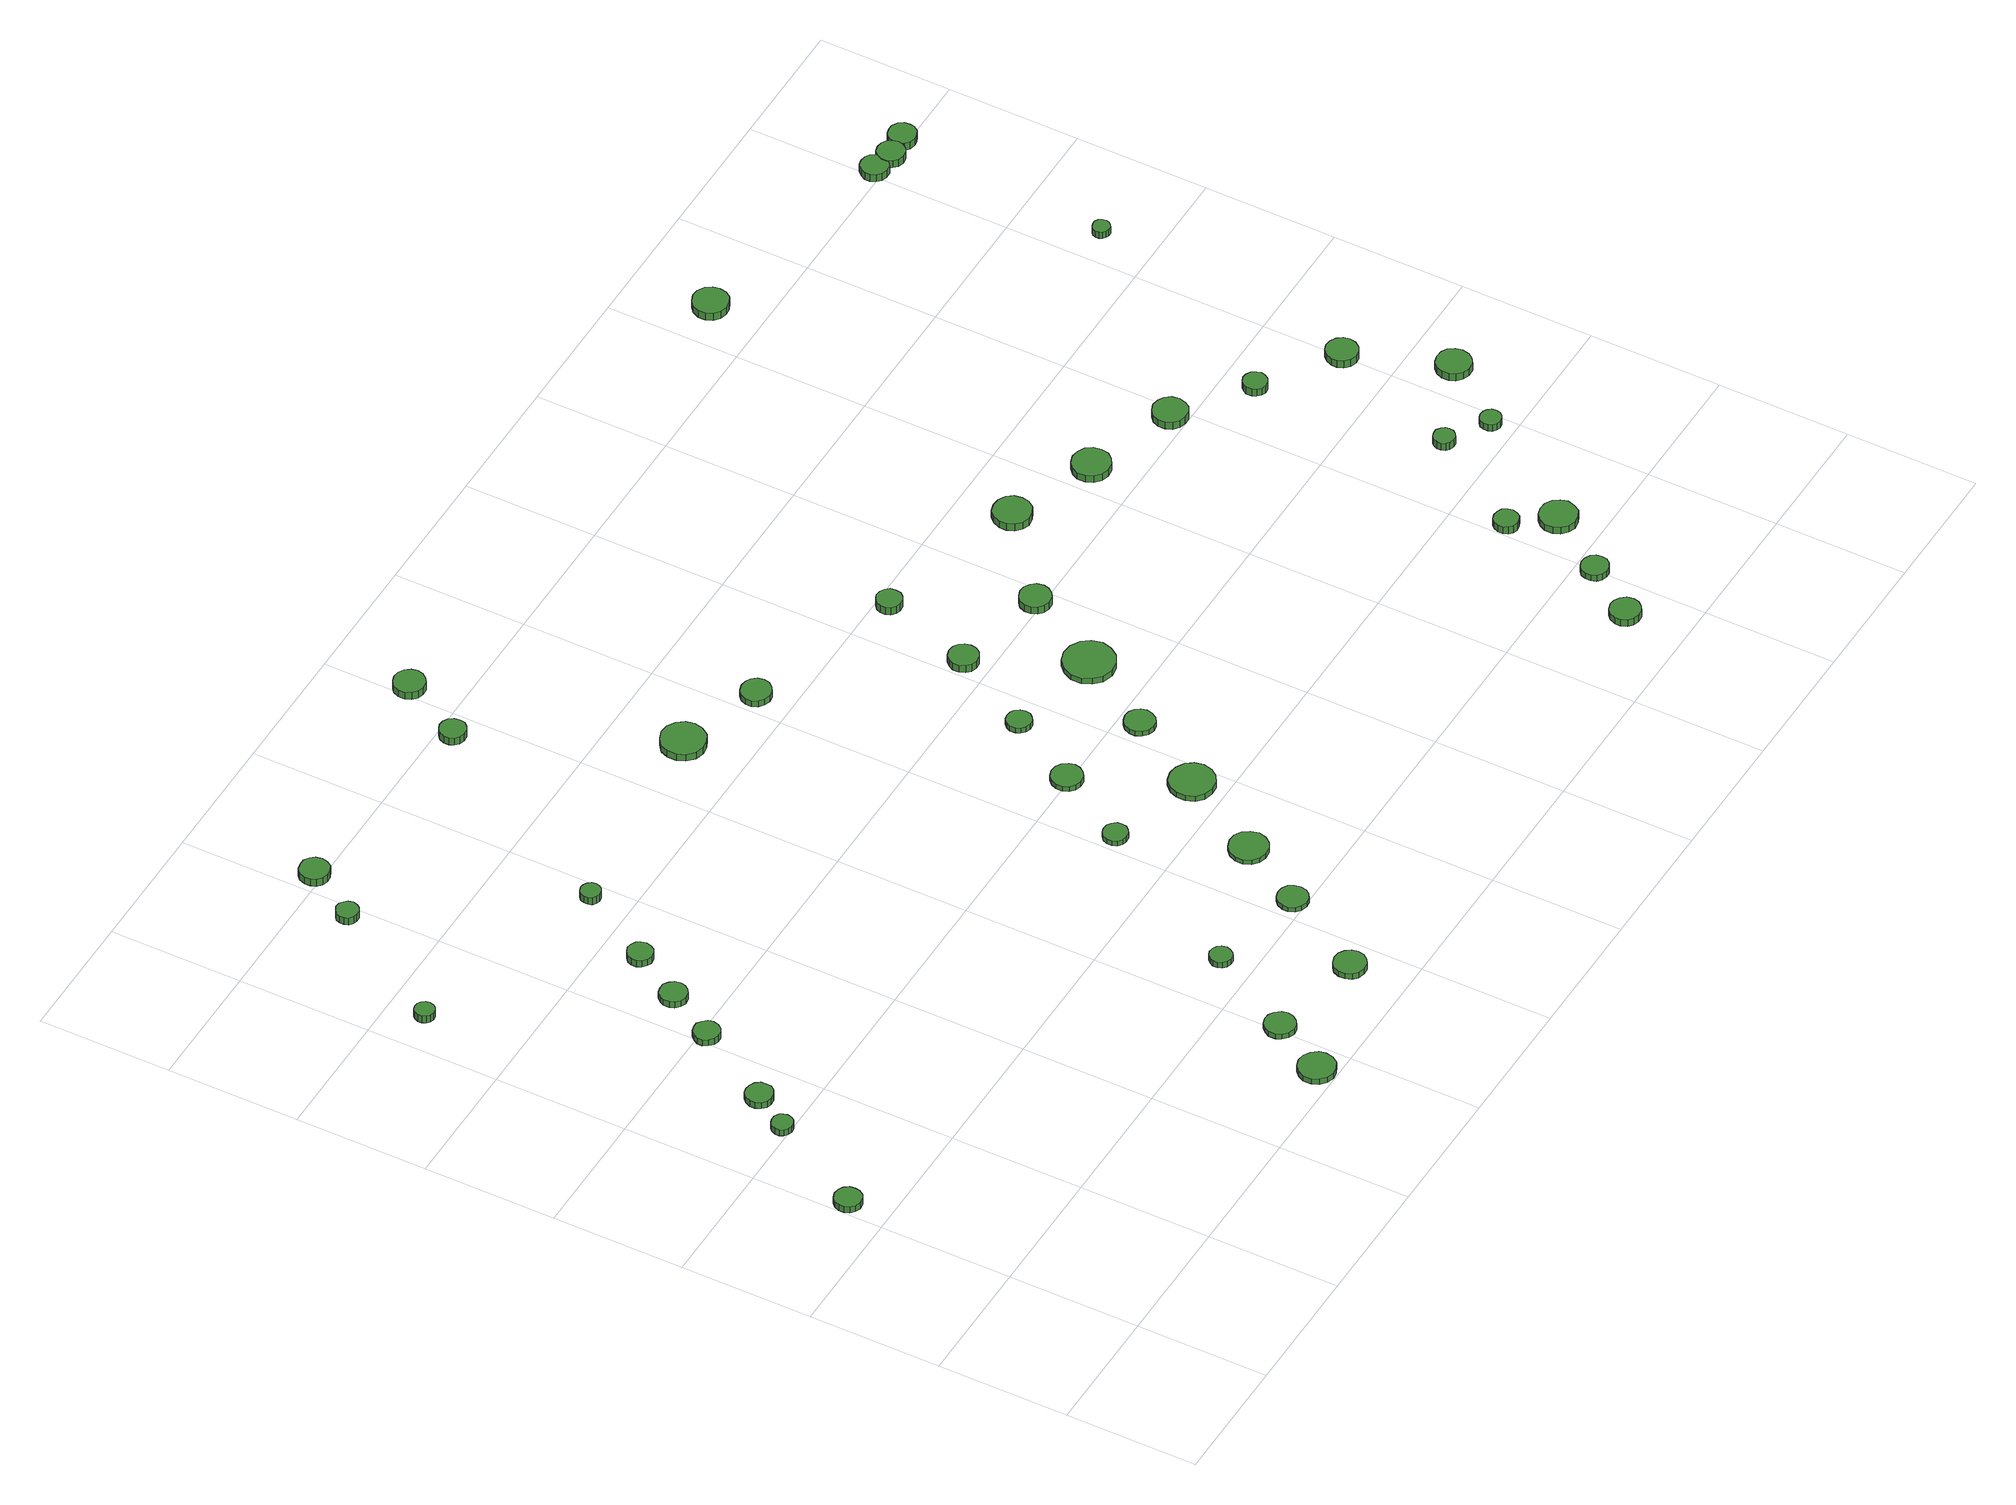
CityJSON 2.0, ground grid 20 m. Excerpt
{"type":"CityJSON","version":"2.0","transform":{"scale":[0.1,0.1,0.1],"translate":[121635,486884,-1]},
"CityObjects":{
"tree1":{"type":"SolitaryVegetationObject","attributes":{"function":"something"},"geometry":[{"type":"MultiSurface","lod":"1","boundaries":[[[0,1,2,3,4,5,6,7,8,9,10,11,12,13,14]],[[15,16,17,18,19,20,21,22,23,24,25,26,27,28,29]],[[0,29,28,1]],[[1,28,27,2]],[[2,27,26,3]],[[3,26,25,4]],[[4,25,24,5]],[[5,24,23,6]],[[6,23,22,7]],[[7,22,21,8]],[[8,21,20,9]],[[9,20,19,10]],[[10,19,18,11]],[[11,18,17,12]],[[12,17,16,13]],[[13,16,15,14]],[[14,15,29,0]]]}]},
"tree2":{"type":"SolitaryVegetationObject","attributes":{"function":"something"},"geometry":[{"type":"MultiSurface","lod":"1","boundaries":[[[30,31,32,33,34,35,36,37,38,39,40,41,42,43,44]],[[45,46,47,48,49,50,51,52,53,54,55,56,57,58,59]],[[30,59,58,31]],[[31,58,57,32]],[[32,57,56,33]],[[33,56,55,34]],[[34,55,54,35]],[[35,54,53,36]],[[36,53,52,37]],[[37,52,51,38]],[[38,51,50,39]],[[39,50,49,40]],[[40,49,48,41]],[[41,48,47,42]],[[42,47,46,43]],[[43,46,45,44]],[[44,45,59,30]]]}]},
"tree3":{"type":"SolitaryVegetationObject","attributes":{"function":"something"},"geometry":[{"type":"MultiSurface","lod":"1","boundaries":[[[60,61,62,63,64,65,66,67,68,69,70,71,72,73,74]],[[75,76,77,78,79,80,81,82,83,84,85,86,87,88,89]],[[60,89,88,61]],[[61,88,87,62]],[[62,87,86,63]],[[63,86,85,64]],[[64,85,84,65]],[[65,84,83,66]],[[66,83,82,67]],[[67,82,81,68]],[[68,81,80,69]],[[69,80,79,70]],[[70,79,78,71]],[[71,78,77,72]],[[72,77,76,73]],[[73,76,75,74]],[[74,75,89,60]]]}]},
"tree4":{"type":"SolitaryVegetationObject","attributes":{"function":"something"},"geometry":[{"type":"MultiSurface","lod":"1","boundaries":[[[90,91,92,93,94,95,96,97,98,99,100,101,102,103,104]],[[105,106,107,108,109,110,111,112,113,114,115,116,117,118,119]],[[90,119,118,91]],[[91,118,117,92]],[[92,117,116,93]],[[93,116,115,94]],[[94,115,114,95]],[[95,114,113,96]],[[96,113,112,97]],[[97,112,111,98]],[[98,111,110,99]],[[99,110,109,100]],[[100,109,108,101]],[[101,108,107,102]],[[102,107,106,103]],[[103,106,105,104]],[[104,105,119,90]]]}]},
"tree5":{"type":"SolitaryVegetationObject","attributes":{"function":"something"},"geometry":[{"type":"MultiSurface","lod":"1","boundaries":[[[120,121,122,123,124,125,126,127,128,129,130,131,132,133,134]],[[135,136,137,138,139,140,141,142,143,144,145,146,147,148,149]],[[120,149,148,121]],[[121,148,147,122]],[[122,147,146,123]],[[123,146,145,124]],[[124,145,144,125]],[[125,144,143,126]],[[126,143,142,127]],[[127,142,141,128]],[[128,141,140,129]],[[129,140,139,130]],[[130,139,138,131]],[[131,138,137,132]],[[132,137,136,133]],[[133,136,135,134]],[[134,135,149,120]]]}]},
"tree6":{"type":"SolitaryVegetationObject","attributes":{"function":"something"},"geometry":[{"type":"MultiSurface","lod":"1","boundaries":[[[150,151,152,153,154,155,156,157,158,159,160,161,162,163,164]],[[165,166,167,168,169,170,171,172,173,174,175,176,177,178,179]],[[150,179,178,151]],[[151,178,177,152]],[[152,177,176,153]],[[153,176,175,154]],[[154,175,174,155]],[[155,174,173,156]],[[156,173,172,157]],[[157,172,171,158]],[[158,171,170,159]],[[159,170,169,160]],[[160,169,168,161]],[[161,168,167,162]],[[162,167,166,163]],[[163,166,165,164]],[[164,165,179,150]]]}]},
"tree7":{"type":"SolitaryVegetationObject","attributes":{"function":"something"},"geometry":[{"type":"MultiSurface","lod":"1","boundaries":[[[180,181,182,183,184,185,186,187,188,189,190,191,192,193,194]],[[195,196,197,198,199,200,201,202,203,204,205,206,207,208,209]],[[180,209,208,181]],[[181,208,207,182]],[[182,207,206,183]],[[183,206,205,184]],[[184,205,204,185]],[[185,204,203,186]],[[186,203,202,187]],[[187,202,201,188]],[[188,201,200,189]],[[189,200,199,190]],[[190,199,198,191]],[[191,198,197,192]],[[192,197,196,193]],[[193,196,195,194]],[[194,195,209,180]]]}]},
"tree8":{"type":"SolitaryVegetationObject","attributes":{"function":"something"},"geometry":[{"type":"MultiSurface","lod":"1","boundaries":[[[210,211,212,213,214,215,216,217,218,219,220,221,222,223,224]],[[225,226,227,228,229,230,231,232,233,234,235,236,237,238,239]],[[210,239,238,211]],[[211,238,237,212]],[[212,237,236,213]],[[213,236,235,214]],[[214,235,234,215]],[[215,234,233,216]],[[216,233,232,217]],[[217,232,231,218]],[[218,231,230,219]],[[219,230,229,220]],[[220,229,228,221]],[[221,228,227,222]],[[222,227,226,223]],[[223,226,225,224]],[[224,225,239,210]]]}]},
"tree9":{"type":"SolitaryVegetationObject","attributes":{"function":"something"},"geometry":[{"type":"MultiSurface","lod":"1","boundaries":[[[240,241,242,243,244,245,246,247,248,249,250,251,252,253,254]],[[255,256,257,258,259,260,261,262,263,264,265,266,267,268,269]],[[240,269,268,241]],[[241,268,267,242]],[[242,267,266,243]],[[243,266,265,244]],[[244,265,264,245]],[[245,264,263,246]],[[246,263,262,247]],[[247,262,261,248]],[[248,261,260,249]],[[249,260,259,250]],[[250,259,258,251]],[[251,258,257,252]],[[252,257,256,253]],[[253,256,255,254]],[[254,255,269,240]]]}]},
"tree10":{"type":"SolitaryVegetationObject","attributes":{"function":"something"},"geometry":[{"type":"MultiSurface","lod":"1","boundaries":[[[270,271,272,273,274,275,276,277,278,279,280,281,282,283,284]],[[285,286,287,288,289,290,291,292,293,294,295,296,297,298,299]],[[270,299,298,271]],[[271,298,297,272]],[[272,297,296,273]],[[273,296,295,274]],[[274,295,294,275]],[[275,294,293,276]],[[276,293,292,277]],[[277,292,291,278]],[[278,291,290,279]],[[279,290,289,280]],[[280,289,288,281]],[[281,288,287,282]],[[282,287,286,283]],[[283,286,285,284]],[[284,285,299,270]]]}]},
"tree11":{"type":"SolitaryVegetationObject","attributes":{"function":"something"},"geometry":[{"type":"MultiSurface","lod":"1","boundaries":[[[300,301,302,303,304,305,306,307,308,309,310,311,312,313,314]],[[315,316,317,318,319,320,321,322,323,324,325,326,327,328,329]],[[300,329,328,301]],[[301,328,327,302]],[[302,327,326,303]],[[303,326,325,304]],[[304,325,324,305]],[[305,324,323,306]],[[306,323,322,307]],[[307,322,321,308]],[[308,321,320,309]],[[309,320,319,310]],[[310,319,318,311]],[[311,318,317,312]],[[312,317,316,313]],[[313,316,315,314]],[[314,315,329,300]]]}]},
"tree12":{"type":"SolitaryVegetationObject","attributes":{"function":"something"},"geometry":[{"type":"MultiSurface","lod":"1","boundaries":[[[330,331,332,333,334,335,336,337,338,339,340,341,342,343,344]],[[345,346,347,348,349,350,351,352,353,354,355,356,357,358,359]],[[330,359,358,331]],[[331,358,357,332]],[[332,357,356,333]],[[333,356,355,334]],[[334,355,354,335]],[[335,354,353,336]],[[336,353,352,337]],[[337,352,351,338]],[[338,351,350,339]],[[339,350,349,340]],[[340,349,348,341]],[[341,348,347,342]],[[342,347,346,343]],[[343,346,345,344]],[[344,345,359,330]]]}]},
"tree13":{"type":"SolitaryVegetationObject","attributes":{"function":"something"},"geometry":[{"type":"MultiSurface","lod":"1","boundaries":[[[360,361,362,363,364,365,366,367,368,369,370,371,372,373,374]],[[375,376,377,378,379,380,381,382,383,384,385,386,387,388,389]],[[360,389,388,361]],[[361,388,387,362]],[[362,387,386,363]],[[363,386,385,364]],[[364,385,384,365]],[[365,384,383,366]],[[366,383,382,367]],[[367,382,381,368]],[[368,381,380,369]],[[369,380,379,370]],[[370,379,378,371]],[[371,378,377,372]],[[372,377,376,373]],[[373,376,375,374]],[[374,375,389,360]]]}]},
"tree14":{"type":"SolitaryVegetationObject","attributes":{"function":"something"},"geometry":[{"type":"MultiSurface","lod":"1","boundaries":[[[390,391,392,393,394,395,396,397,398,399,400,401,402,403,404]],[[405,406,407,408,409,410,411,412,413,414,415,416,417,418,419]],[[390,419,418,391]],[[391,418,417,392]],[[392,417,416,393]],[[393,416,415,394]],[[394,415,414,395]],[[395,414,413,396]],[[396,413,412,397]],[[397,412,411,398]],[[398,411,410,399]],[[399,410,409,400]],[[400,409,408,401]],[[401,408,407,402]],[[402,407,406,403]],[[403,406,405,404]],[[404,405,419,390]]]}]},
"tree15":{"type":"SolitaryVegetationObject","attributes":{"function":"something"},"geometry":[{"type":"MultiSurface","lod":"1","boundaries":[[[420,421,422,423,424,425,426,427,428,429,430,431,432,433,434]],[[435,436,437,438,439,440,441,442,443,444,445,446,447,448,449]],[[420,449,448,421]],[[421,448,447,422]],[[422,447,446,423]],[[423,446,445,424]],[[424,445,444,425]],[[425,444,443,426]],[[426,443,442,427]],[[427,442,441,428]],[[428,441,440,429]],[[429,440,439,430]],[[430,439,438,431]],[[431,438,437,432]],[[432,437,436,433]],[[433,436,435,434]],[[434,435,449,420]]]}]},
"tree16":{"type":"SolitaryVegetationObject","attributes":{"function":"something"},"geometry":[{"type":"MultiSurface","lod":"1","boundaries":[[[450,451,452,453,454,455,456,457,458,459,460,461,462,463,464]],[[465,466,467,468,469,470,471,472,473,474,475,476,477,478,479]],[[450,479,478,451]],[[451,478,477,452]],[[452,477,476,453]],[[453,476,475,454]],[[454,475,474,455]],[[455,474,473,456]],[[456,473,472,457]],[[457,472,471,458]],[[458,471,470,459]],[[459,470,469,460]],[[460,469,468,461]],[[461,468,467,462]],[[462,467,466,463]],[[463,466,465,464]],[[464,465,479,450]]]}]},
"tree17":{"type":"SolitaryVegetationObject","attributes":{"function":"something"},"geometry":[{"type":"MultiSurface","lod":"1","boundaries":[[[480,481,482,483,484,485,486,487,488,489,490,491,492,493,494]],[[495,496,497,498,499,500,501,502,503,504,505,506,507,508,509]],[[480,509,508,481]],[[481,508,507,482]],[[482,507,506,483]],[[483,506,505,484]],[[484,505,504,485]],[[485,504,503,486]],[[486,503,502,487]],[[487,502,501,488]],[[488,501,500,489]],[[489,500,499,490]],[[490,499,498,491]],[[491,498,497,492]],[[492,497,496,493]],[[493,496,495,494]],[[494,495,509,480]]]}]},
"tree18":{"type":"SolitaryVegetationObject","attributes":{"function":"something"},"geometry":[{"type":"MultiSurface","lod":"1","boundaries":[[[510,511,512,513,514,515,516,517,518,519,520,521,522,523,524]],[[525,526,527,528,529,530,531,532,533,534,535,536,537,538,539]],[[510,539,538,511]],[[511,538,537,512]],[[512,537,536,513]],[[513,536,535,514]],[[514,535,534,515]],[[515,534,533,516]],[[516,533,532,517]],[[517,532,531,518]],[[518,531,530,519]],[[519,530,529,520]],[[520,529,528,521]],[[521,528,527,522]],[[522,527,526,523]],[[523,526,525,524]],[[524,525,539,510]]]}]},
"tree19":{"type":"SolitaryVegetationObject","attributes":{"function":"something"},"geometry":[{"type":"MultiSurface","lod":"1","boundaries":[[[540,541,542,543,544,545,546,547,548,549,550,551,552,553,554]],[[555,556,557,558,559,560,561,562,563,564,565,566,567,568,569]],[[540,569,568,541]],[[541,568,567,542]],[[542,567,566,543]],[[543,566,565,544]],[[544,565,564,545]],[[545,564,563,546]],[[546,563,562,547]],[[547,562,561,548]],[[548,561,560,549]],[[549,560,559,550]],[[550,559,558,551]],[[551,558,557,552]],[[552,557,556,553]],[[553,556,555,554]],[[554,555,569,540]]]}]},
"tree20":{"type":"SolitaryVegetationObject","attributes":{"function":"something"},"geometry":[{"type":"MultiSurface","lod":"1","boundaries":[[[570,571,572,573,574,575,576,577,578,579,580,581,582,583,584]],[[585,586,587,588,589,590,591,592,593,594,595,596,597,598,599]],[[570,599,598,571]],[[571,598,597,572]],[[572,597,596,573]],[[573,596,595,574]],[[574,595,594,575]],[[575,594,593,576]],[[576,593,592,577]],[[577,592,591,578]],[[578,591,590,579]],[[579,590,589,580]],[[580,589,588,581]],[[581,588,587,582]],[[582,587,586,583]],[[583,586,585,584]],[[584,585,599,570]]]}]},
"tree21":{"type":"SolitaryVegetationObject","attributes":{"function":"something"},"geometry":[{"type":"MultiSurface","lod":"1","boundaries":[[[600,601,602,603,604,605,606,607,608,609,610,611,612,613,614]],[[615,616,617,618,619,620,621,622,623,624,625,626,627,628,629]],[[600,629,628,601]],[[601,628,627,602]],[[602,627,626,603]],[[603,626,625,604]],[[604,625,624,605]],[[605,624,623,606]],[[606,623,622,607]],[[607,622,621,608]],[[608,621,620,609]],[[609,620,619,610]],[[610,619,618,611]],[[611,618,617,612]],[[612,617,616,613]],[[613,616,615,614]],[[614,615,629,600]]]}]},
"tree22":{"type":"SolitaryVegetationObject","attributes":{"function":"something"},"geometry":[{"type":"MultiSurface","lod":"1","boundaries":[[[630,631,632,633,634,635,636,637,638,639,640,641,642,643,644]],[[645,646,647,648,649,650,651,652,653,654,655,656,657,658,659]],[[630,659,658,631]],[[631,658,657,632]],[[632,657,656,633]],[[633,656,655,634]],[[634,655,654,635]],[[635,654,653,636]],[[636,653,652,637]],[[637,652,651,638]],[[638,651,650,639]],[[639,650,649,640]],[[640,649,648,641]],[[641,648,647,642]],[[642,647,646,643]],[[643,646,645,644]],[[644,645,659,630]]]}]},
"tree23":{"type":"SolitaryVegetationObject","attributes":{"function":"something"},"geometry":[{"type":"MultiSurface","lod":"1","boundaries":[[[660,661,662,663,664,665,666,667,668,669,670,671,672,673,674]],[[675,676,677,678,679,680,681,682,683,684,685,686,687,688,689]],[[660,689,688,661]],[[661,688,687,662]],[[662,687,686,663]],[[663,686,685,664]],[[664,685,684,665]],[[665,684,683,666]],[[666,683,682,667]],[[667,682,681,668]],[[668,681,680,669]],[[669,680,679,670]],[[670,679,678,671]],[[671,678,677,672]],[[672,677,676,673]],[[673,676,675,674]],[[674,675,689,660]]]}]},
"tree24":{"type":"SolitaryVegetationObject","attributes":{"function":"something"},"geometry":[{"type":"MultiSurface","lod":"1","boundaries":[[[690,691,692,693,694,695,696,697,698,699,700,701,702,703,704]],[[705,706,707,708,709,710,711,712,713,714,715,716,717,718,719]],[[690,719,718,691]],[[691,718,717,692]],[[692,717,716,693]],[[693,716,715,694]],[[694,715,714,695]],[[695,714,713,696]],[[696,713,712,697]],[[697,712,711,698]],[[698,711,710,699]],[[699,710,709,700]],[[700,709,708,701]],[[701,708,707,702]],[[702,707,706,703]],[[703,706,705,704]],[[704,705,719,690]]]}]},
"tree25":{"type":"SolitaryVegetationObject","attributes":{"function":"something"},"geometry":[{"type":"MultiSurface","lod":"1","boundaries":[[[720,721,722,723,724,725,726,727,728,729,730,731,732,733,734]],[[735,736,737,738,739,740,741,742,743,744,745,746,747,748,749]],[[720,749,748,721]],[[721,748,747,722]],[[722,747,746,723]],[[723,746,745,724]],[[724,745,744,725]],[[725,744,743,726]],[[726,743,742,727]],[[727,742,741,728]],[[728,741,740,729]],[[729,740,739,730]],[[730,739,738,731]],[[731,738,737,732]],[[732,737,736,733]],[[733,736,735,734]],[[734,735,749,720]]]}]},
"tree26":{"type":"SolitaryVegetationObject","attributes":{"function":"something"},"geometry":[{"type":"MultiSurface","lod":"1","boundaries":[[[750,751,752,753,754,755,756,757,758,759,760,761,762,763,764]],[[765,766,767,768,769,770,771,772,773,774,775,776,777,778,779]],[[750,779,778,751]],[[751,778,777,752]],[[752,777,776,753]],[[753,776,775,754]],[[754,775,774,755]],[[755,774,773,756]],[[756,773,772,757]],[[757,772,771,758]],[[758,771,770,759]],[[759,770,769,760]],[[760,769,768,761]],[[761,768,767,762]],[[762,767,766,763]],[[763,766,765,764]],[[764,765,779,750]]]}]},
"tree27":{"type":"SolitaryVegetationObject","attributes":{"function":"something"},"geometry":[{"type":"MultiSurface","lod":"1","boundaries":[[[780,781,782,783,784,785,786,787,788,789,790,791,792,793,794]],[[795,796,797,798,799,800,801,802,803,804,805,806,807,808,809]],[[780,809,808,781]],[[781,808,807,782]],[[782,807,806,783]],[[783,806,805,784]],[[784,805,804,785]],[[785,804,803,786]],[[786,803,802,787]],[[787,802,801,788]],[[788,801,800,789]],[[789,800,799,790]],[[790,799,798,791]],[[791,798,797,792]],[[792,797,796,793]],[[793,796,795,794]],[[794,795,809,780]]]}]},
"tree28":{"type":"SolitaryVegetationObject","attributes":{"function":"something"},"geometry":[{"type":"MultiSurface","lod":"1","boundaries":[[[810,811,812,813,814,815,816,817,818,819,820,821,822,823,824]],[[825,826,827,828,829,830,831,832,833,834,835,836,837,838,839]],[[810,839,838,811]],[[811,838,837,812]],[[812,837,836,813]],[[813,836,835,814]],[[814,835,834,815]],[[815,834,833,816]],[[816,833,832,817]],[[817,832,831,818]],[[818,831,830,819]],[[819,830,829,820]],[[820,829,828,821]],[[821,828,827,822]],[[822,827,826,823]],[[823,826,825,824]],[[824,825,839,810]]]}]},
"tree29":{"type":"SolitaryVegetationObject","attributes":{"function":"something"},"geometry":[{"type":"MultiSurface","lod":"1","boundaries":[[[840,841,842,843,844,845,846,847,848,849,850,851,852,853,854]],[[855,856,857,858,859,860,861,862,863,864,865,866,867,868,869]],[[840,869,868,841]],[[841,868,867,842]],[[842,867,866,843]],[[843,866,865,844]],[[844,865,864,845]],[[845,864,863,846]],[[846,863,862,847]],[[847,862,861,848]],[[848,861,860,849]],[[849,860,859,850]],[[850,859,858,851]],[[851,858,857,852]],[[852,857,856,853]],[[853,856,855,854]],[[854,855,869,840]]]}]},
"tree30":{"type":"SolitaryVegetationObject","attributes":{"function":"something"},"geometry":[{"type":"MultiSurface","lod":"1","boundaries":[[[870,871,872,873,874,875,876,877,878,879,880,881,882,883,884]],[[885,886,887,888,889,890,891,892,893,894,895,896,897,898,899]],[[870,899,898,871]],[[871,898,897,872]],[[872,897,896,873]],[[873,896,895,874]],[[874,895,894,875]],[[875,894,893,876]],[[876,893,892,877]],[[877,892,891,878]],[[878,891,890,879]],[[879,890,889,880]],[[880,889,888,881]],[[881,888,887,882]],[[882,887,886,883]],[[883,886,885,884]],[[884,885,899,870]]]}]},
"tree31":{"type":"SolitaryVegetationObject","attributes":{"function":"something"},"geometry":[{"type":"MultiSurface","lod":"1","boundaries":[[[900,901,902,903,904,905,906,907,908,909,910,911,912,913,914]],[[915,916,917,918,919,920,921,922,923,924,925,926,927,928,929]],[[900,929,928,901]],[[901,928,927,902]],[[902,927,926,903]],[[903,926,925,904]],[[904,925,924,905]],[[905,924,923,906]],[[906,923,922,907]],[[907,922,921,908]],[[908,921,920,909]],[[909,920,919,910]],[[910,919,918,911]],[[911,918,917,912]],[[912,917,916,913]],[[913,916,915,914]],[[914,915,929,900]]]}]},
"tree32":{"type":"SolitaryVegetationObject","attributes":{"function":"something"},"geometry":[{"type":"MultiSurface","lod":"1","boundaries":[[[930,931,932,933,934,935,936,937,938,939,940,941,942,943,944]],[[945,946,947,948,949,950,951,952,953,954,955,956,957,958,959]],[[930,959,958,931]],[[931,958,957,932]],[[932,957,956,933]],[[933,956,955,934]],[[934,955,954,935]],[[935,954,953,936]],[[936,953,952,937]],[[937,952,951,938]],[[938,951,950,939]],[[939,950,949,940]],[[940,949,948,941]],[[941,948,947,942]],[[942,947,946,943]],[[943,946,945,944]],[[944,945,959,930]]]}]},
"tree33":{"type":"SolitaryVegetationObject","attributes":{"function":"something"},"geometry":[{"type":"MultiSurface","lod":"1","boundaries":[[[960,961,962,963,964,965,966,967,968,969,970,971,972,973,974]],[[975,976,977,978,979,980,981,982,983,984,985,986,987,988,989]],[[960,989,988,961]],[[961,988,987,962]],[[962,987,986,963]],[[963,986,985,964]],[[964,985,984,965]],[[965,984,983,966]],[[966,983,982,967]],[[967,982,981,968]],[[968,981,980,969]],[[969,980,979,970]],[[970,979,978,971]],[[971,978,977,972]],[[972,977,976,973]],[[973,976,975,974]],[[974,975,989,960]]]}]},
"tree34":{"type":"SolitaryVegetationObject","attributes":{"function":"something"},"geometry":[{"type":"MultiSurface","lod":"1","boundaries":[[[990,991,992,993,994,995,996,997,998,999,1000,1001,1002,1003,1004]],[[1005,1006,1007,1008,1009,1010,1011,1012,1013,1014,1015,1016,1017,1018,1019]],[[990,1019,1018,991]],[[991,1018,1017,992]],[[992,1017,1016,993]],[[993,1016,1015,994]],[[994,1015,1014,995]],[[995,1014,1013,996]],[[996,1013,1012,997]],[[997,1012,1011,998]],[[998,1011,1010,999]],[[999,1010,1009,1000]],[[1000,1009,1008,1001]],[[1001,1008,1007,1002]],[[1002,1007,1006,1003]],[[1003,1006,1005,1004]],[[1004,1005,1019,990]]]}]},
"tree35":{"type":"SolitaryVegetationObject","attributes":{"function":"something"},"geometry":[{"type":"MultiSurface","lod":"1","boundaries":[[[1020,1021,1022,1023,1024,1025,1026,1027,1028,1029,1030,1031,1032,1033,1034]],[[1035,1036,1037,1038,1039,1040,1041,1042,1043,1044,1045,1046,1047,1048,1049]],[[1020,1049,1048,1021]],[[1021,1048,1047,1022]],[[1022,1047,1046,1023]],[[1023,1046,1045,1024]],[[1024,1045,1044,1025]],[[1025,1044,1043,1026]],[[1026,1043,1042,1027]],[[1027,1042,1041,1028]],[[1028,1041,1040,1029]],[[1029,1040,1039,1030]],[[1030,1039,1038,1031]],[[1031,1038,1037,1032]],[[1032,1037,1036,1033]],[[1033,1036,1035,1034]],[[1034,1035,1049,1020]]]}]},
"tree36":{"type":"SolitaryVegetationObject","attributes":{"function":"something"},"geometry":[{"type":"MultiSurface","lod":"1","boundaries":[[[1050,1051,1052,1053,1054,1055,1056,1057,1058,1059,1060,1061,1062,1063,1064]],[[1065,1066,1067,1068,1069,1070,1071,1072,1073,1074,1075,1076,1077,1078,1079]],[[1050,1079,1078,1051]],[[1051,1078,1077,1052]],[[1052,1077,1076,1053]],[[1053,1076,1075,1054]],[[1054,1075,1074,1055]],[[1055,1074,1073,1056]],[[1056,1073,1072,1057]],[[1057,1072,1071,1058]],[[1058,1071,1070,1059]],[[1059,1070,1069,1060]],[[1060,1069,1068,1061]],[[1061,1068,1067,1062]],[[1062,1067,1066,1063]],[[1063,1066,1065,1064]],[[1064,1065,1079,1050]]]}]},
"tree37":{"type":"SolitaryVegetationObject","attributes":{"function":"something"},"geometry":[{"type":"MultiSurface","lod":"1","boundaries":[[[1080,1081,1082,1083,1084,1085,1086,1087,1088,1089,1090,1091,1092,1093,1094]],[[1095,1096,1097,1098,1099,1100,1101,1102,1103,1104,1105,1106,1107,1108,1109]],[[1080,1109,1108,1081]],[[1081,1108,1107,1082]],[[1082,1107,1106,1083]],[[1083,1106,1105,1084]],[[1084,1105,1104,1085]],[[1085,1104,1103,1086]],[[1086,1103,1102,1087]],[[1087,1102,1101,1088]],[[1088,1101,1100,1089]],[[1089,1100,1099,1090]],[[1090,1099,1098,1091]],[[1091,1098,1097,1092]],[[1092,1097,1096,1093]],[[1093,1096,1095,1094]],[[1094,1095,1109,1080]]]}]},
"tree38":{"type":"SolitaryVegetationObject","attributes":{"function":"something"},"geometry":[{"type":"MultiSurface","lod":"1","boundaries":[[[1110,1111,1112,1113,1114,1115,1116,1117,1118,1119,1120,1121,1122,1123,1124]],[[1125,1126,1127,1128,1129,1130,1131,1132,1133,1134,1135,1136,1137,1138,1139]],[[1110,1139,1138,1111]],[[1111,1138,1137,1112]],[[1112,1137,1136,1113]],[[1113,1136,1135,1114]],[[1114,1135,1134,1115]],[[1115,1134,1133,1116]],[[1116,1133,1132,1117]],[[1117,1132,1131,1118]],[[1118,1131,1130,1119]],[[1119,1130,1129,1120]],[[1120,1129,1128,1121]],[[1121,1128,1127,1122]],[[1122,1127,1126,1123]],[[1123,1126,1125,1124]],[[1124,1125,1139,1110]]]}]},
"tree39":{"type":"SolitaryVegetationObject","attributes":{"function":"something"},"geometry":[{"type":"MultiSurface","lod":"1","boundaries":[[[1140,1141,1142,1143,1144,1145,1146,1147,1148,1149,1150,1151,1152,1153,1154]],[[1155,1156,1157,1158,1159,1160,1161,1162,1163,1164,1165,1166,1167,1168,1169]],[[1140,1169,1168,1141]],[[1141,1168,1167,1142]],[[1142,1167,1166,1143]],[[1143,1166,1165,1144]],[[1144,1165,1164,1145]],[[1145,1164,1163,1146]],[[1146,1163,1162,1147]],[[1147,1162,1161,1148]],[[1148,1161,1160,1149]],[[1149,1160,1159,1150]],[[1150,1159,1158,1151]],[[1151,1158,1157,1152]],[[1152,1157,1156,1153]],[[1153,1156,1155,1154]],[[1154,1155,1169,1140]]]}]},
"tree40":{"type":"SolitaryVegetationObject","attributes":{"function":"something"},"geometry":[{"type":"MultiSurface","lod":"1","boundaries":[[[1170,1171,1172,1173,1174,1175,1176,1177,1178,1179,1180,1181,1182,1183,1184]],[[1185,1186,1187,1188,1189,1190,1191,1192,1193,1194,1195,1196,1197,1198,1199]],[[1170,1199,1198,1171]],[[1171,1198,1197,1172]],[[1172,1197,1196,1173]],[[1173,1196,1195,1174]],[[1174,1195,1194,1175]],[[1175,1194,1193,1176]],[[1176,1193,1192,1177]],[[1177,1192,1191,1178]],[[1178,1191,1190,1179]],[[1179,1190,1189,1180]],[[1180,1189,1188,1181]],[[1181,1188,1187,1182]],[[1182,1187,1186,1183]],[[1183,1186,1185,1184]],[[1184,1185,1199,1170]]]}]},
"tree41":{"type":"SolitaryVegetationObject","attributes":{"function":"something"},"geometry":[{"type":"MultiSurface","lod":"1","boundaries":[[[1200,1201,1202,1203,1204,1205,1206,1207,1208,1209,1210,1211,1212,1213,1214]],[[1215,1216,1217,1218,1219,1220,1221,1222,1223,1224,1225,1226,1227,1228,1229]],[[1200,1229,1228,1201]],[[1201,1228,1227,1202]],[[1202,1227,1226,1203]],[[1203,1226,1225,1204]],[[1204,1225,1224,1205]],[[1205,1224,1223,1206]],[[1206,1223,1222,1207]],[[1207,1222,1221,1208]],[[1208,1221,1220,1209]],[[1209,1220,1219,1210]],[[1210,1219,1218,1211]],[[1211,1218,1217,1212]],[[1212,1217,1216,1213]],[[1213,1216,1215,1214]],[[1214,1215,1229,1200]]]}]},
"tree42":{"type":"SolitaryVegetationObject","attributes":{"function":"something"},"geometry":[{"type":"MultiSurface","lod":"1","boundaries":[[[1230,1231,1232,1233,1234,1235,1236,1237,1238,1239,1240,1241,1242,1243,1244]],[[1245,1246,1247,1248,1249,1250,1251,1252,1253,1254,1255,1256,1257,1258,1259]],[[1230,1259,1258,1231]],[[1231,1258,1257,1232]],[[1232,1257,1256,1233]],[[1233,1256,1255,1234]],[[1234,1255,1254,1235]],[[1235,1254,1253,1236]],[[1236,1253,1252,1237]],[[1237,1252,1251,1238]],[[1238,1251,1250,1239]],[[1239,1250,1249,1240]],[[1240,1249,1248,1241]],[[1241,1248,1247,1242]],[[1242,1247,1246,1243]],[[1243,1246,1245,1244]],[[1244,1245,1259,1230]]]}]},
"tree43":{"type":"SolitaryVegetationObject","attributes":{"function":"something"},"geometry":[{"type":"MultiSurface","lod":"1","boundaries":[[[1260,1261,1262,1263,1264,1265,1266,1267,1268,1269,1270,1271,1272,1273,1274]],[[1275,1276,1277,1278,1279,1280,1281,1282,1283,1284,1285,1286,1287,1288,1289]],[[1260,1289,1288,1261]],[[1261,1288,1287,1262]],[[1262,1287,1286,1263]],[[1263,1286,1285,1264]],[[1264,1285,1284,1265]],[[1265,1284,1283,1266]],[[1266,1283,1282,1267]],[[1267,1282,1281,1268]],[[1268,1281,1280,1269]],[[1269,1280,1279,1270]],[[1270,1279,1278,1271]],[[1271,1278,1277,1272]],[[1272,1277,1276,1273]],[[1273,1276,1275,1274]],[[1274,1275,1289,1260]]]}]},
"tree44":{"type":"SolitaryVegetationObject","attributes":{"function":"something"},"geometry":[{"type":"MultiSurface","lod":"1","boundaries":[[[1290,1291,1292,1293,1294,1295,1296,1297,1298,1299,1300,1301,1302,1303,1304]],[[1305,1306,1307,1308,1309,1310,1311,1312,1313,1314,1315,1316,1317,1318,1319]],[[1290,1319,1318,1291]],[[1291,1318,1317,1292]],[[1292,1317,1316,1293]],[[1293,1316,1315,1294]],[[1294,1315,1314,1295]],[[1295,1314,1313,1296]],[[1296,1313,1312,1297]],[[1297,1312,1311,1298]],[[1298,1311,1310,1299]],[[1299,1310,1309,1300]],[[1300,1309,1308,1301]],[[1301,1308,1307,1302]],[[1302,1307,1306,1303]],[[1303,1306,1305,1304]],[[1304,1305,1319,1290]]]}]},
"tree45":{"type":"SolitaryVegetationObject","attributes":{"function":"something"},"geometry":[{"type":"MultiSurface","lod":"1","boundaries":[[[1320,1321,1322,1323,1324,1325,1326,1327,1328,1329,1330,1331,1332,1333,1334]],[[1335,1336,1337,1338,1339,1340,1341,1342,1343,1344,1345,1346,1347,1348,1349]],[[1320,1349,1348,1321]],[[1321,1348,1347,1322]],[[1322,1347,1346,1323]],[[1323,1346,1345,1324]],[[1324,1345,1344,1325]],[[1325,1344,1343,1326]],[[1326,1343,1342,1327]],[[1327,1342,1341,1328]],[[1328,1341,1340,1329]],[[1329,1340,1339,1330]],[[1330,1339,1338,1331]],[[1331,1338,1337,1332]],[[1332,1337,1336,1333]],[[1333,1336,1335,1334]],[[1334,1335,1349,1320]]]}]},
"tree46":{"type":"SolitaryVegetationObject","attributes":{"function":"something"},"geometry":[{"type":"MultiSurface","lod":"1","boundaries":[[[1350,1351,1352,1353,1354,1355,1356,1357,1358,1359,1360,1361,1362,1363,1364]],[[1365,1366,1367,1368,1369,1370,1371,1372,1373,1374,1375,1376,1377,1378,1379]],[[1350,1379,1378,1351]],[[1351,1378,1377,1352]],[[1352,1377,1376,1353]],[[1353,1376,1375,1354]],[[1354,1375,1374,1355]],[[1355,1374,1373,1356]],[[1356,1373,1372,1357]],[[1357,1372,1371,1358]],[[1358,1371,1370,1359]],[[1359,1370,1369,1360]],[[1360,1369,1368,1361]],[[1361,1368,1367,1362]],[[1362,1367,1366,1363]],[[1363,1366,1365,1364]],[[1364,1365,1379,1350]]]}]}
},
"vertices":[
[40,463,17],[39,471,17],[34,478,17],[27,482,17],[18,483,17],[10,480,17],[4,475,17],[1,467,17],[1,459,17],[4,451,17],[10,446,17],[18,443,17],[27,444,17],[34,448,17],[39,455,17],[39,455,6],[34,448,6],[27,444,6],[18,443,6],[10,446,6],[4,451,6],[1,459,6],[1,467,6],[4,475,6],[10,480,6],[18,483,6],[27,482,6],[34,478,6],[39,471,6],[40,463,6],
[122,613,17],[120,619,17],[117,624,17],[111,628,17],[104,628,17],[98,626,17],[93,622,17],[90,616,17],[90,609,17],[93,603,17],[98,599,17],[104,597,17],[111,598,17],[117,601,17],[120,606,17],[120,606,6],[117,601,6],[111,598,6],[104,597,6],[98,599,6],[93,603,6],[90,609,6],[90,616,6],[93,622,6],[98,626,6],[104,628,6],[111,628,6],[117,624,6],[120,619,6],[122,613,6],
[161,668,17],[160,676,17],[155,683,17],[147,687,17],[139,688,17],[131,686,17],[125,680,17],[121,672,17],[121,664,17],[125,656,17],[131,650,17],[139,648,17],[147,649,17],[155,653,17],[160,660,17],[160,660,6],[155,653,6],[147,649,6],[139,648,6],[131,650,6],[125,656,6],[121,664,6],[121,672,6],[125,680,6],[131,686,6],[139,688,6],[147,687,6],[155,683,6],[160,676,6],[161,668,6],
[77,1146,19],[76,1152,19],[72,1157,19],[67,1160,19],[61,1161,19],[55,1159,19],[51,1155,19],[48,1149,19],[48,1143,19],[51,1137,19],[55,1133,19],[61,1131,19],[67,1132,19],[72,1135,19],[76,1140,19],[76,1140,6],[72,1135,6],[67,1132,6],[61,1131,6],[55,1133,6],[51,1137,6],[48,1143,6],[48,1149,6],[51,1155,6],[55,1159,6],[61,1161,6],[67,1160,6],[72,1157,6],[76,1152,6],[77,1146,6],
[233,790,17],[231,798,17],[226,804,17],[219,809,17],[211,809,17],[204,807,17],[198,801,17],[194,794,17],[194,786,17],[198,779,17],[204,773,17],[211,771,17],[219,771,17],[226,775,17],[231,782,17],[231,782,6],[226,775,6],[219,771,6],[211,771,6],[204,773,6],[198,779,6],[194,786,6],[194,794,6],[198,801,6],[204,807,6],[211,809,6],[219,809,6],[226,804,6],[231,798,6],[233,790,6],
[278,866,17],[276,875,17],[271,881,17],[264,886,17],[255,886,17],[247,884,17],[241,878,17],[238,871,17],[238,862,17],[241,855,17],[247,849,17],[255,846,17],[264,847,17],[271,851,17],[276,858,17],[276,858,6],[271,851,6],[264,847,6],[255,846,6],[247,849,6],[241,855,6],[238,862,6],[238,871,6],[241,878,6],[247,884,6],[255,886,6],[264,886,6],[271,881,6],[276,875,6],[278,866,6],
[584,29,16],[582,40,16],[575,49,16],[565,55,16],[554,56,16],[543,53,16],[535,45,16],[530,35,16],[530,23,16],[535,13,16],[543,5,16],[554,1,16],[565,3,16],[575,8,16],[582,18,16],[582,18,6],[575,8,6],[565,3,6],[554,1,6],[543,5,6],[535,13,6],[530,23,6],[530,35,6],[535,45,6],[543,53,6],[554,56,6],[565,55,6],[575,49,6],[582,40,6],[584,29,6],
[198,1332,20],[196,1339,20],[192,1344,20],[186,1348,20],[179,1349,20],[173,1346,20],[167,1342,20],[165,1336,20],[165,1329,20],[167,1322,20],[173,1318,20],[179,1316,20],[186,1316,20],[192,1320,20],[196,1325,20],[196,1325,7],[192,1320,7],[186,1316,7],[179,1316,7],[173,1318,7],[167,1322,7],[165,1329,7],[165,1336,7],[167,1342,7],[173,1346,7],[179,1349,7],[186,1348,7],[192,1344,7],[196,1339,7],[198,1332,7],
[323,944,18],[321,952,18],[317,958,18],[310,962,18],[302,963,18],[295,960,18],[289,955,18],[286,948,18],[286,940,18],[289,933,18],[295,928,18],[302,925,18],[310,926,18],[317,930,18],[321,936,18],[321,936,6],[317,930,6],[310,926,6],[302,925,6],[295,928,6],[289,933,6],[286,940,6],[286,948,6],[289,955,6],[295,960,6],[302,963,6],[310,962,6],[317,958,6],[321,952,6],[323,944,6],
[628,113,16],[626,122,16],[620,130,16],[612,135,16],[603,136,16],[594,133,16],[587,126,16],[583,118,16],[583,108,16],[587,100,16],[594,93,16],[603,90,16],[612,91,16],[620,96,16],[626,104,16],[626,104,7],[620,96,7],[612,91,7],[603,90,7],[594,93,7],[587,100,7],[583,108,7],[583,118,7],[587,126,7],[594,133,7],[603,136,7],[612,135,7],[620,130,7],[626,122,7],[628,113,7],
[253,1411,19],[251,1420,19],[246,1427,19],[238,1432,19],[229,1432,19],[220,1430,19],[213,1424,19],[210,1415,19],[210,1406,19],[213,1398,19],[220,1392,19],[229,1389,19],[238,1390,19],[246,1394,19],[251,1402,19],[251,1402,6],[246,1394,6],[238,1390,6],[229,1389,6],[220,1392,6],[213,1398,6],[210,1406,6],[210,1415,6],[213,1424,6],[220,1430,6],[229,1432,6],[238,1432,6],[246,1427,6],[251,1420,6],[253,1411,6],
[386,1058,24],[385,1064,24],[381,1069,24],[376,1072,24],[370,1073,24],[364,1071,24],[359,1067,24],[357,1061,24],[357,1055,24],[359,1049,24],[364,1045,24],[370,1043,24],[376,1044,24],[381,1047,24],[385,1052,24],[385,1052,11],[381,1047,11],[376,1044,11],[370,1043,11],[364,1045,11],[359,1049,11],[357,1055,11],[357,1061,11],[359,1067,11],[364,1071,11],[370,1073,11],[376,1072,11],[381,1069,11],[385,1064,11],[386,1058,11],
[700,248,17],[698,255,17],[694,261,17],[688,264,17],[681,265,17],[675,263,17],[670,258,17],[667,252,17],[667,245,17],[670,239,17],[675,234,17],[681,232,17],[688,232,17],[694,236,17],[698,242,17],[698,242,7],[694,236,7],[688,232,7],[681,232,7],[675,234,7],[670,239,7],[667,245,7],[667,252,7],[670,258,7],[675,263,7],[681,265,7],[688,264,7],[694,261,7],[698,255,7],[700,248,7],
[780,88,16],[778,97,16],[772,105,16],[764,110,16],[754,111,16],[744,108,16],[737,102,16],[733,93,16],[733,83,16],[737,73,16],[744,67,16],[754,64,16],[764,65,16],[772,70,16],[778,78,16],[778,78,6],[772,70,6],[764,65,6],[754,64,6],[744,67,6],[737,73,6],[733,83,6],[733,93,6],[737,102,6],[744,108,6],[754,111,6],[764,110,6],[772,105,6],[778,97,6],[780,88,6],
[854,218,15],[852,227,15],[847,235,15],[839,240,15],[830,241,15],[821,238,15],[814,232,15],[810,223,15],[810,214,15],[814,205,15],[821,199,15],[830,196,15],[839,197,15],[847,202,15],[852,209,15],[852,209,7],[847,202,7],[839,197,7],[830,196,7],[821,199,7],[814,205,7],[810,214,7],[810,223,7],[814,232,7],[821,238,7],[830,241,7],[839,240,7],[847,235,7],[852,227,7],[854,218,7],
[843,491,16],[842,498,16],[837,504,16],[831,508,16],[823,509,16],[816,507,16],[810,502,16],[807,495,16],[807,487,16],[810,480,16],[816,475,16],[823,473,16],[831,474,16],[837,478,16],[842,484,16],[842,484,7],[837,478,7],[831,474,7],[823,473,7],[816,475,7],[810,480,7],[807,487,7],[807,495,7],[810,502,7],[816,507,7],[823,509,7],[831,508,7],[837,504,7],[842,498,7],[843,491,7],
[579,1377,22],[578,1385,22],[573,1392,22],[566,1396,22],[558,1397,22],[550,1394,22],[544,1389,22],[541,1381,22],[541,1373,22],[544,1366,22],[550,1361,22],[558,1358,22],[566,1359,22],[573,1363,22],[578,1369,22],[578,1369,9],[573,1363,9],[566,1359,9],[558,1358,9],[550,1361,9],[544,1366,9],[541,1373,9],[541,1381,9],[544,1389,9],[550,1394,9],[558,1397,9],[566,1396,9],[573,1392,9],[578,1385,9],[579,1377,9],
[919,319,15],[916,331,15],[909,341,15],[899,347,15],[887,348,15],[876,344,15],[867,336,15],[862,325,15],[862,313,15],[867,302,15],[876,294,15],[887,291,15],[899,292,15],[909,298,15],[916,307,15],[916,307,7],[909,298,7],[899,292,7],[887,291,7],[876,294,7],[867,302,7],[862,313,7],[862,325,7],[867,336,7],[876,344,7],[887,348,7],[899,347,7],[909,341,7],[916,331,7],[919,319,7],
[732,1095,18],[729,1108,18],[721,1119,18],[709,1126,18],[696,1128,18],[683,1123,18],[672,1114,18],[667,1102,18],[667,1088,18],[672,1076,18],[683,1066,18],[696,1062,18],[709,1064,18],[721,1070,18],[729,1082,18],[729,1082,6],[721,1070,6],[709,1064,6],[696,1062,6],[683,1066,6],[672,1076,6],[667,1088,6],[667,1102,6],[672,1114,6],[683,1123,6],[696,1128,6],[709,1126,6],[721,1119,6],[729,1108,6],[732,1095,6],
[640,1476,18],[638,1485,18],[632,1493,18],[624,1498,18],[614,1499,18],[605,1496,18],[598,1490,18],[594,1481,18],[594,1471,18],[598,1462,18],[605,1456,18],[614,1453,18],[624,1454,18],[632,1459,18],[638,1467,18],[638,1467,5],[632,1459,5],[624,1454,5],[614,1453,5],[605,1456,5],[598,1462,5],[594,1471,5],[594,1481,5],[598,1490,5],[605,1496,5],[614,1499,5],[624,1498,5],[632,1493,5],[638,1485,5],[640,1476,5],
[914,603,16],[912,612,16],[906,620,16],[898,625,16],[888,626,16],[879,623,16],[872,616,16],[868,608,16],[868,598,16],[872,589,16],[879,583,16],[888,580,16],[898,581,16],[906,586,16],[912,594,16],[912,594,7],[906,586,7],[898,581,7],[888,580,7],[879,583,7],[872,589,7],[868,598,7],[868,608,7],[872,616,7],[879,623,7],[888,626,7],[898,625,7],[906,620,7],[912,612,7],[914,603,7],
[998,449,17],[995,462,17],[987,473,17],[975,480,17],[962,482,17],[948,478,17],[938,468,17],[933,456,17],[933,442,17],[938,429,17],[948,420,17],[962,416,17],[975,417,17],[987,424,17],[995,435,17],[995,435,7],[987,424,7],[975,417,7],[962,416,7],[948,420,7],[938,429,7],[933,442,7],[933,456,7],[938,468,7],[948,478,7],[962,482,7],[975,480,7],[987,473,7],[995,462,7],[998,449,7],
[855,1055,16],[853,1064,16],[847,1072,16],[839,1076,16],[830,1077,16],[821,1074,16],[814,1068,16],[810,1060,16],[810,1050,16],[814,1042,16],[821,1036,16],[830,1033,16],[839,1034,16],[847,1039,16],[853,1046,16],[853,1046,5],[847,1039,5],[839,1034,5],[830,1033,5],[821,1036,5],[814,1042,5],[810,1050,5],[810,1060,5],[814,1068,5],[821,1074,5],[830,1077,5],[839,1076,5],[847,1072,5],[853,1064,5],[855,1055,5],
[974,714,15],[973,721,15],[968,728,15],[962,731,15],[954,732,15],[947,730,15],[941,725,15],[938,718,15],[938,710,15],[941,703,15],[947,698,15],[954,695,15],[962,696,15],[968,700,15],[973,706,15],[973,706,6],[968,700,6],[962,696,6],[954,695,6],[947,698,6],[941,703,6],[938,710,6],[938,718,6],[941,725,6],[947,730,6],[954,732,6],[962,731,6],[968,728,6],[973,721,6],[974,714,6],
[1056,569,15],[1054,578,15],[1049,585,15],[1041,590,15],[1032,591,15],[1023,588,15],[1016,582,15],[1012,573,15],[1012,564,15],[1016,555,15],[1023,549,15],[1032,546,15],[1041,547,15],[1049,552,15],[1054,560,15],[1054,560,6],[1049,552,6],[1041,547,6],[1032,546,6],[1023,549,6],[1016,555,6],[1012,564,6],[1012,573,6],[1016,582,6],[1023,588,6],[1032,591,6],[1041,590,6],[1049,585,6],[1054,578,6],[1056,569,6],
[1048,839,19],[1046,848,19],[1041,855,19],[1033,860,19],[1024,861,19],[1015,858,19],[1009,852,19],[1005,844,19],[1005,835,19],[1009,826,19],[1015,820,19],[1024,817,19],[1033,818,19],[1041,823,19],[1046,830,19],[1046,830,6],[1041,823,6],[1033,818,6],[1024,817,6],[1015,820,6],[1009,826,6],[1005,835,6],[1005,844,6],[1009,852,6],[1015,858,6],[1024,861,6],[1033,860,6],[1041,855,6],[1046,848,6],[1048,839,6],
[1142,686,16],[1138,702,16],[1129,714,16],[1115,722,16],[1100,724,16],[1084,719,16],[1073,708,16],[1066,694,16],[1066,678,16],[1073,664,16],[1084,653,16],[1100,648,16],[1115,650,16],[1129,658,16],[1138,671,16],[1138,671,6],[1129,658,6],[1115,650,6],[1100,648,6],[1084,653,6],[1073,664,6],[1066,678,6],[1066,694,6],[1073,708,6],[1084,719,6],[1100,724,6],[1115,722,6],[1129,714,6],[1138,702,6],[1142,686,6],
[1090,980,22],[1089,988,22],[1084,994,22],[1077,998,22],[1069,999,22],[1062,996,22],[1056,991,22],[1053,984,22],[1053,976,22],[1056,969,22],[1062,964,22],[1069,961,22],[1077,962,22],[1084,966,22],[1089,972,22],[1089,972,9],[1084,966,9],[1077,962,9],[1069,961,9],[1062,964,9],[1056,969,9],[1053,976,9],[1053,984,9],[1056,991,9],[1062,996,9],[1069,999,9],[1077,998,9],[1084,994,9],[1089,988,9],[1090,980,9],
[1198,809,20],[1196,819,20],[1190,826,20],[1182,831,20],[1172,832,20],[1163,829,20],[1156,823,20],[1152,814,20],[1152,804,20],[1156,795,20],[1163,789,20],[1172,786,20],[1182,787,20],[1190,792,20],[1196,800,20],[1196,800,7],[1190,792,7],[1182,787,7],[1172,786,7],[1163,789,7],[1156,795,7],[1152,804,7],[1152,814,7],[1156,823,7],[1163,829,7],[1172,832,7],[1182,831,7],[1190,826,7],[1196,819,7],[1198,809,7],
[1566,93,18],[1564,103,18],[1558,110,18],[1550,115,18],[1541,116,18],[1532,113,18],[1525,107,18],[1521,98,18],[1521,89,18],[1525,80,18],[1532,74,18],[1541,71,18],[1550,72,18],[1558,77,18],[1564,84,18],[1564,84,6],[1558,77,6],[1550,72,6],[1541,71,6],[1532,74,6],[1525,80,6],[1521,89,6],[1521,98,6],[1525,107,6],[1532,113,6],[1541,116,6],[1550,115,6],[1558,110,6],[1564,103,6],[1566,93,6],
[1335,918,19],[1333,930,19],[1326,939,19],[1316,945,19],[1304,946,19],[1293,943,19],[1285,935,19],[1280,924,19],[1280,913,19],[1285,902,19],[1293,894,19],[1304,890,19],[1316,892,19],[1326,897,19],[1333,907,19],[1333,907,6],[1326,897,6],[1316,892,6],[1304,890,6],[1293,894,6],[1285,902,6],[1280,913,6],[1280,924,6],[1285,935,6],[1293,943,6],[1304,946,6],[1316,945,6],[1326,939,6],[1333,930,6],[1335,918,6],
[1619,172,16],[1618,180,16],[1613,187,16],[1605,191,16],[1597,192,16],[1589,189,16],[1583,184,16],[1580,176,16],[1580,168,16],[1583,160,16],[1589,155,16],[1597,152,16],[1605,153,16],[1613,157,16],[1618,164,16],[1618,164,5],[1613,157,5],[1605,153,5],[1597,152,5],[1589,155,5],[1583,160,5],[1580,168,5],[1580,176,5],[1583,184,5],[1589,189,5],[1597,192,5],[1605,191,5],[1613,187,5],[1618,180,5],[1619,172,5],
[1472,871,17],[1470,882,17],[1463,892,17],[1453,897,17],[1441,899,17],[1430,895,17],[1421,887,17],[1416,877,17],[1416,865,17],[1421,854,17],[1430,846,17],[1441,843,17],[1453,844,17],[1463,850,17],[1470,859,17],[1470,859,5],[1463,850,5],[1453,844,5],[1441,843,5],[1430,846,5],[1421,854,5],[1416,865,5],[1416,877,5],[1421,887,5],[1430,895,5],[1441,899,5],[1453,897,5],[1463,892,5],[1470,882,5],[1472,871,5],
[1638,321,19],[1636,328,19],[1632,335,19],[1625,338,19],[1617,339,19],[1610,337,19],[1605,332,19],[1602,325,19],[1602,317,19],[1605,310,19],[1610,305,19],[1617,303,19],[1625,304,19],[1632,307,19],[1636,314,19],[1636,314,6],[1632,307,6],[1625,304,6],[1617,303,6],[1610,305,6],[1605,310,6],[1602,317,6],[1602,325,6],[1605,332,6],[1610,337,6],[1617,339,6],[1625,338,6],[1632,335,6],[1636,328,6],[1638,321,6],
[1691,264,17],[1688,275,17],[1682,284,17],[1672,290,17],[1660,291,17],[1649,288,17],[1641,280,17],[1636,270,17],[1636,258,17],[1641,248,17],[1649,240,17],[1660,236,17],[1672,238,17],[1682,243,17],[1688,253,17],[1688,253,5],[1682,243,5],[1672,238,5],[1660,236,5],[1649,240,5],[1641,248,5],[1636,258,5],[1636,270,5],[1641,280,5],[1649,288,5],[1660,291,5],[1672,290,5],[1682,284,5],[1688,275,5],[1691,264,5],
[1609,825,19],[1607,836,19],[1601,844,19],[1592,849,19],[1581,851,19],[1571,847,19],[1563,840,19],[1559,831,19],[1559,820,19],[1563,810,19],[1571,803,19],[1581,800,19],[1592,801,19],[1601,806,19],[1607,815,19],[1607,815,6],[1601,806,6],[1592,801,6],[1581,800,6],[1571,803,6],[1563,810,6],[1559,820,6],[1559,831,6],[1563,840,6],[1571,847,6],[1581,851,6],[1592,849,6],[1601,844,6],[1607,836,6],[1609,825,6],
[1732,472,23],[1731,478,23],[1727,483,23],[1721,487,23],[1715,487,23],[1708,485,23],[1704,481,23],[1701,475,23],[1701,468,23],[1704,462,23],[1708,458,23],[1715,456,23],[1721,456,23],[1727,460,23],[1731,465,23],[1731,465,10],[1727,460,10],[1721,456,10],[1715,456,10],[1708,458,10],[1704,462,10],[1701,468,10],[1701,475,10],[1704,481,10],[1708,485,10],[1715,487,10],[1721,487,10],[1727,483,10],[1731,478,10],[1732,472,10],
[1491,1476,23],[1489,1486,23],[1483,1495,23],[1473,1501,23],[1462,1502,23],[1452,1498,23],[1444,1491,23],[1439,1481,23],[1439,1470,23],[1444,1460,23],[1452,1453,23],[1462,1450,23],[1473,1451,23],[1483,1456,23],[1489,1465,23],[1489,1465,10],[1483,1456,10],[1473,1451,10],[1462,1450,10],[1452,1453,10],[1444,1460,10],[1439,1470,10],[1439,1481,10],[1444,1491,10],[1452,1498,10],[1462,1502,10],[1473,1501,10],[1483,1495,10],[1489,1486,10],[1491,1476,10],
[1796,434,21],[1795,441,21],[1791,446,21],[1786,449,21],[1779,450,21],[1773,448,21],[1768,444,21],[1766,438,21],[1766,431,21],[1768,425,21],[1773,421,21],[1779,419,21],[1786,420,21],[1791,423,21],[1795,428,21],[1795,428,9],[1791,423,9],[1786,420,9],[1779,419,9],[1773,421,9],[1768,425,9],[1766,431,9],[1766,438,9],[1768,444,9],[1773,448,9],[1779,450,9],[1786,449,9],[1791,446,9],[1795,441,9],[1796,434,9],
[1705,750,22],[1703,757,22],[1699,763,22],[1692,767,22],[1685,768,22],[1678,765,22],[1673,760,22],[1670,754,22],[1670,746,22],[1673,740,22],[1678,735,22],[1685,732,22],[1692,733,22],[1699,737,22],[1703,743,22],[1703,743,9],[1699,737,9],[1692,733,9],[1685,732,9],[1678,735,9],[1673,740,9],[1670,746,9],[1670,754,9],[1673,760,9],[1678,765,9],[1685,768,9],[1692,767,9],[1699,763,9],[1703,757,9],[1705,750,9],
[1815,673,29],[1813,682,29],[1807,690,29],[1798,695,29],[1789,696,29],[1780,693,29],[1773,686,29],[1769,677,29],[1769,668,29],[1773,659,29],[1780,652,29],[1789,649,29],[1798,650,29],[1807,655,29],[1813,663,29],[1813,663,16],[1807,655,16],[1798,650,16],[1789,649,16],[1780,652,16],[1773,659,16],[1769,668,16],[1769,677,16],[1773,686,16],[1780,693,16],[1789,696,16],[1798,695,16],[1807,690,16],[1813,682,16],[1815,673,16],
[1872,529,27],[1870,539,27],[1864,548,27],[1855,553,27],[1844,554,27],[1834,551,27],[1826,544,27],[1822,534,27],[1822,523,27],[1826,514,27],[1834,507,27],[1844,503,27],[1855,504,27],[1864,510,27],[1870,518,27],[1870,518,14],[1864,510,14],[1855,504,14],[1844,503,14],[1834,507,14],[1826,514,14],[1822,523,14],[1822,534,14],[1826,544,14],[1834,551,14],[1844,554,14],[1855,553,14],[1864,548,14],[1870,539,14],[1872,529,14],
[1864,1080,22],[1863,1086,22],[1860,1090,22],[1855,1093,22],[1850,1093,22],[1845,1091,22],[1841,1088,22],[1839,1083,22],[1839,1078,22],[1841,1073,22],[1845,1070,22],[1850,1068,22],[1855,1068,22],[1860,1071,22],[1863,1075,22],[1863,1075,10],[1860,1071,10],[1855,1068,10],[1850,1068,10],[1845,1070,10],[1841,1073,10],[1839,1078,10],[1839,1083,10],[1841,1088,10],[1845,1091,10],[1850,1093,10],[1855,1093,10],[1860,1090,10],[1863,1086,10],[1864,1080,10],
[1825,1408,25],[1823,1416,25],[1818,1423,25],[1811,1427,25],[1802,1428,25],[1794,1426,25],[1788,1420,25],[1784,1412,25],[1784,1404,25],[1788,1396,25],[1794,1390,25],[1802,1388,25],[1811,1388,25],[1818,1393,25],[1823,1400,25],[1823,1400,12],[1818,1393,12],[1811,1388,12],[1802,1388,12],[1794,1390,12],[1788,1396,12],[1784,1404,12],[1784,1412,12],[1788,1420,12],[1794,1426,12],[1802,1428,12],[1811,1427,12],[1818,1423,12],[1823,1416,12],[1825,1408,12],
[1859,1401,26],[1857,1409,26],[1852,1416,26],[1845,1420,26],[1836,1421,26],[1828,1419,26],[1822,1413,26],[1818,1405,26],[1818,1397,26],[1822,1389,26],[1828,1383,26],[1836,1381,26],[1845,1382,26],[1852,1386,26],[1857,1393,26],[1857,1393,13],[1852,1386,13],[1845,1382,13],[1836,1381,13],[1828,1383,13],[1822,1389,13],[1818,1397,13],[1818,1405,13],[1822,1413,13],[1828,1419,13],[1836,1421,13],[1845,1420,13],[1852,1416,13],[1857,1409,13],[1859,1401,13],
[1896,1404,26],[1895,1412,26],[1890,1419,26],[1882,1424,26],[1874,1424,26],[1866,1422,26],[1859,1416,26],[1856,1408,26],[1856,1400,26],[1859,1392,26],[1866,1386,26],[1874,1384,26],[1882,1385,26],[1890,1389,26],[1895,1396,26],[1895,1396,13],[1890,1389,13],[1882,1385,13],[1874,1384,13],[1866,1386,13],[1859,1392,13],[1856,1400,13],[1856,1408,13],[1859,1416,13],[1866,1422,13],[1874,1424,13],[1882,1424,13],[1890,1419,13],[1895,1412,13],[1896,1404,13]
]}
